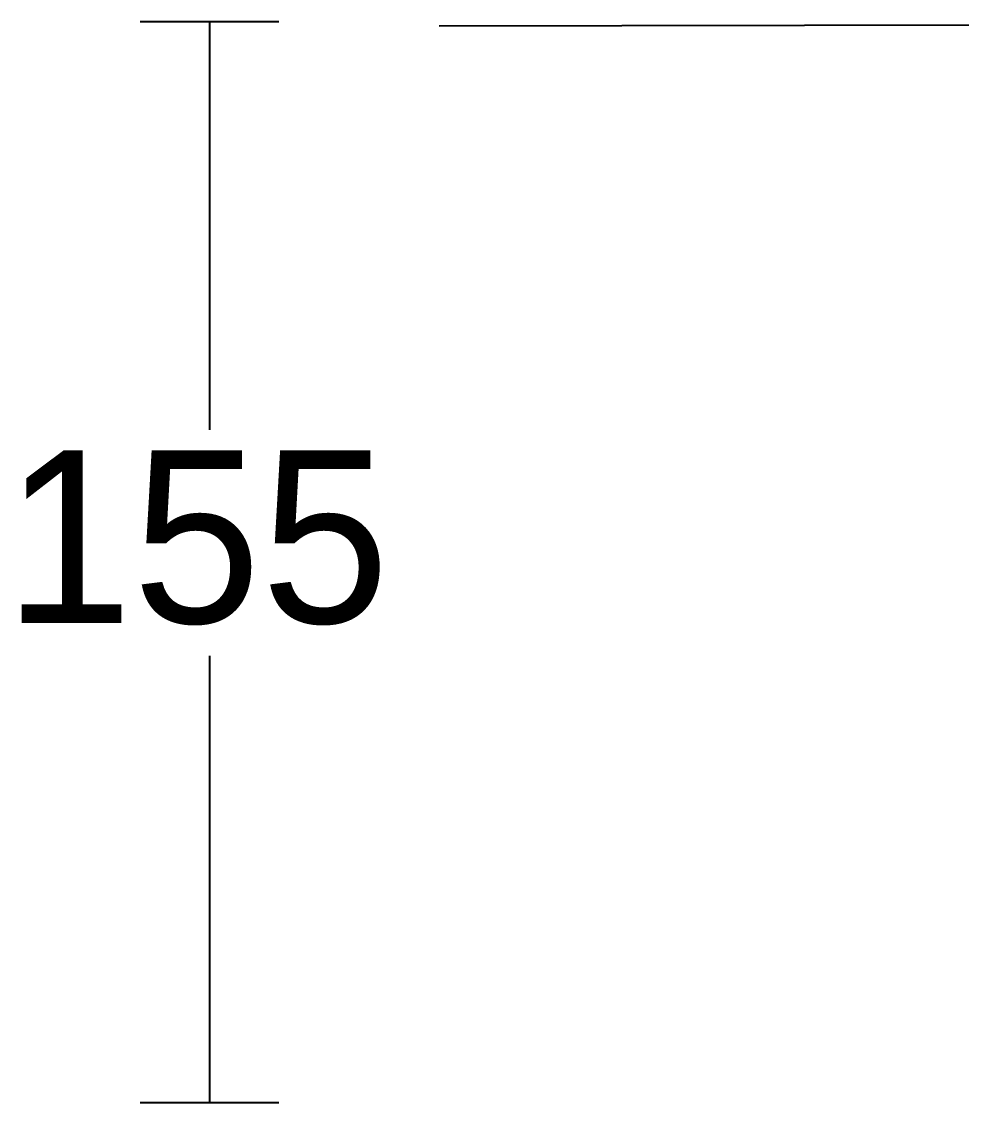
# Model space of a CAD drawing. Extents: x 3 to 207, y 81 to 249.
# Drawn here: x 2.7 to 46.2, y 115 to 165 of the extents above; entities that cross this region are included whole.
import ezdxf

# ---------------------------------------------------------------- set-up
doc = ezdxf.new("R2010")
doc.units = 0
doc.layers.add('LIVELLO_1', color=160, linetype='Continuous')
doc.styles.add('STD', font='txt')

# ---------------------------------------------------------------- blocks, each defined once
blk = doc.blocks.new('AI9-BLK1')
at = {"layer": 'LIVELLO_1', "color": 7}
for p, q in [((-95.835, 4.141), (-89.401, 4.141)), ((-92.616, 4.141), (-92.616, -14.751)), ((-81.985, 3.949), (-54.561, 3.99)), ((-92.618, -25.21), (-92.616, -45.867)), ((-95.835, -45.867), (-89.401, -45.867))]:
    blk.add_line(p, q, dxfattribs=at)
at = {"layer": 'LIVELLO_1', "color": 7, "insert": (-102.131, -15.691), "char_height": 7.99628, "attachment_point": 1, "style": 'STD'}
blk.add_mtext('\\fMyriad Roman|b0|i0;\\H7.9963;\\C7;155', dxfattribs=at)

msp = doc.modelspace()

# ---------------------------------------------------------------- block references
at = {"layer": 'LIVELLO_1', "color": 7}
msp.add_blockref('AI9-BLK1', (104.056439, 160.908352), dxfattribs=at)

doc.saveas('drawing.dxf')
